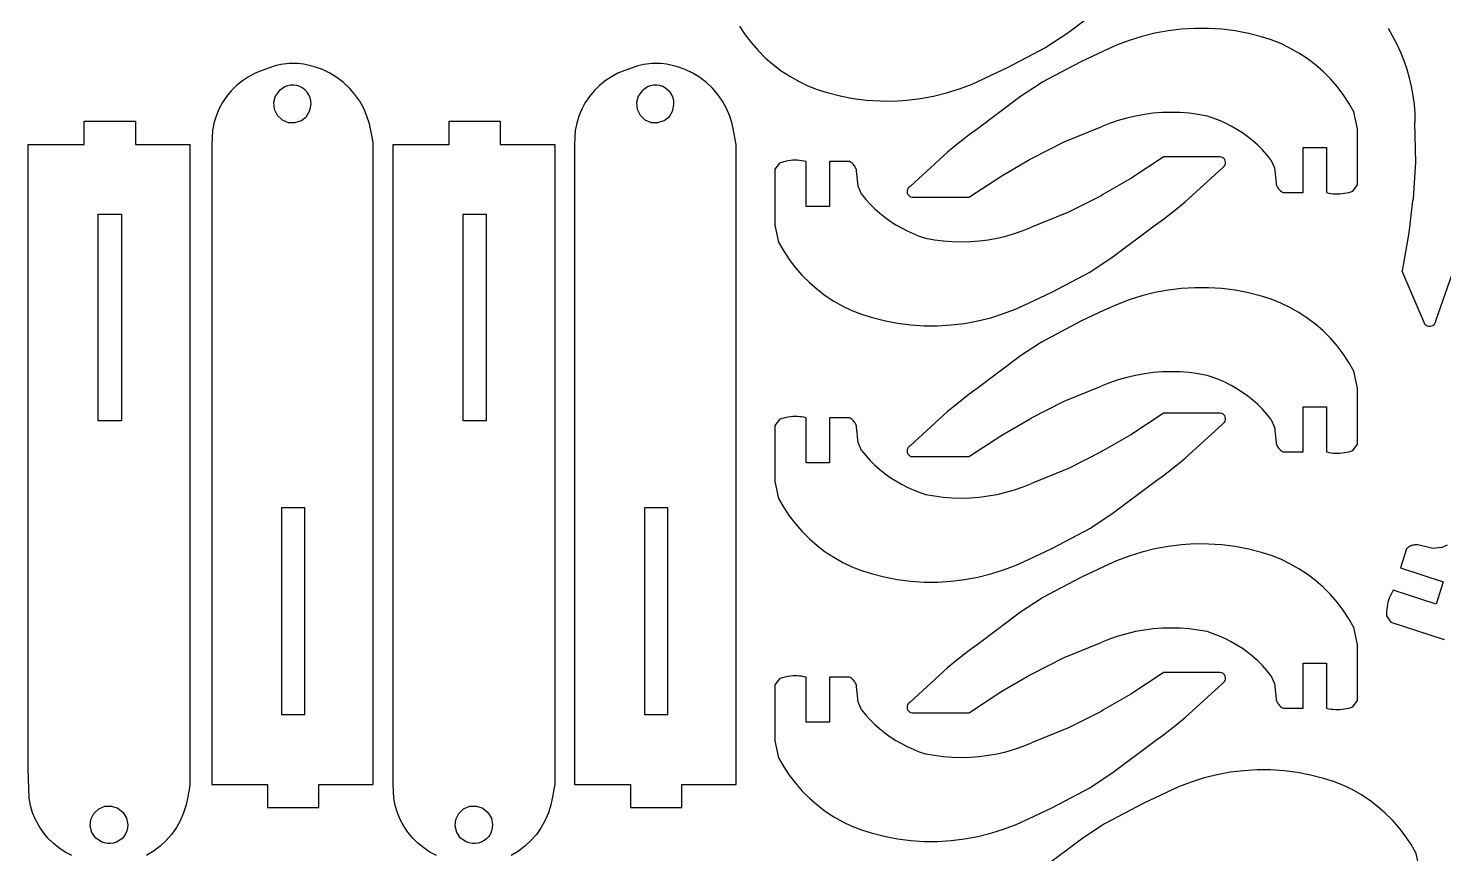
# Model space of a CAD drawing. Extents: x -3998 to 3998, y -3549 to 3549.
# Drawn here: x 972 to 1882, y 2499 to 3031 of the extents above; entities that cross this region are included whole.
import ezdxf

# ---------------------------------------------------------------- set-up
doc = ezdxf.new("R2010")
doc.units = 0
doc.header["$MEASUREMENT"] = 0
doc.layers.get('0').update_dxf_attribs({"linetype": 'CONTINUOUS'})

msp = doc.modelspace()

# ---------------------------------------------------------------- linework, layer by layer
for p, q in [((1640.62, 3027.81), (1668.62, 3048.81)), ((1429.34, 3031.97), (1432.96, 3026.48)), ((1432.96, 3026.48), (1436.94, 3021.25)), ((1627.82, 3019.41), (1640.62, 3027.81)), ((1688.23, 3025.44), (1679.97, 3022.84)), ((1696.63, 3027.54), (1688.23, 3025.44)), ((1705.15, 3029.11), (1696.63, 3027.54)), ((1713.75, 3030.15), (1705.15, 3029.11)), ((1722.4, 3030.66), (1713.75, 3030.15)), ((1731.07, 3030.63), (1722.4, 3030.66)), ((1739.71, 3030.07), (1731.07, 3030.63)), ((1748.3, 3028.98), (1739.71, 3030.07)), ((1756.81, 3027.36), (1748.3, 3028.98)), ((1765.21, 3025.21), (1756.81, 3027.36)), ((1771.47, 3023.21), (1765.21, 3025.21)), ((1846.69, 3030.71), (1849.63, 3025.71)), ((1849.63, 3025.71), (1852.31, 3020.57)), ((1436.94, 3021.25), (1441.26, 3016.31)), ((1441.26, 3016.31), (1445.91, 3011.67)), ((1601.82, 3005.41), (1626.72, 3018.61)), ((1626.72, 3018.61), (1627.82, 3019.41)), ((1664.01, 3016.11), (1649.01, 3009.11)), ((1671.88, 3019.72), (1664.01, 3016.11)), ((1679.97, 3022.84), (1671.88, 3019.72)), ((1777.58, 3020.8), (1771.47, 3023.21)), ((1783.51, 3017.97), (1777.58, 3020.8)), ((1789.23, 3014.74), (1783.51, 3017.97)), ((1852.31, 3020.57), (1854.73, 3015.3)), ((1854.73, 3015.3), (1856.88, 3009.91)), ((1128.61, 3005.93), (1122.02, 3003.57)), ((1130.39, 3006.48), (1128.61, 3005.93)), ((1132.2, 3006.94), (1130.39, 3006.48)), ((1134.02, 3007.33), (1132.2, 3006.94)), ((1135.86, 3007.64), (1134.02, 3007.33)), ((1137.71, 3007.87), (1135.86, 3007.64)), ((1139.57, 3008.02), (1137.71, 3007.87)), ((1141.44, 3008.09), (1139.57, 3008.02)), ((1143.3, 3008.08), (1141.44, 3008.09)), ((1145.17, 3007.99), (1143.3, 3008.08)), ((1147.02, 3007.82), (1145.17, 3007.99)), ((1148.87, 3007.56), (1147.02, 3007.82)), ((1150.71, 3007.23), (1148.87, 3007.56)), ((1155.88, 3005.96), (1150.71, 3007.23)), ((1160.9, 3004.15), (1155.88, 3005.96)), ((1362.11, 3005.93), (1355.52, 3003.57)), ((1363.89, 3006.48), (1362.11, 3005.93)), ((1365.7, 3006.94), (1363.89, 3006.48)), ((1367.52, 3007.33), (1365.7, 3006.94)), ((1369.36, 3007.64), (1367.52, 3007.33)), ((1371.21, 3007.87), (1369.36, 3007.64)), ((1373.07, 3008.02), (1371.21, 3007.87)), ((1374.94, 3008.09), (1373.07, 3008.02)), ((1376.8, 3008.08), (1374.94, 3008.09)), ((1378.67, 3007.99), (1376.8, 3008.08)), ((1380.52, 3007.82), (1378.67, 3007.99)), ((1382.37, 3007.56), (1380.52, 3007.82)), ((1384.21, 3007.23), (1382.37, 3007.56)), ((1389.38, 3005.96), (1384.21, 3007.23)), ((1394.4, 3004.15), (1389.38, 3005.96)), ((1445.91, 3011.67), (1450.87, 3007.35)), ((1450.87, 3007.35), (1456.11, 3003.38)), ((1649.01, 3009.11), (1624.11, 2995.91)), ((1794.72, 3011.14), (1789.23, 3014.74)), ((1799.96, 3007.17), (1794.72, 3011.14)), ((1804.92, 3002.86), (1799.96, 3007.17)), ((1856.88, 3009.91), (1858.75, 3004.42)), ((1109.35, 2996.89), (1105.64, 2993.87)), ((1113.35, 2999.53), (1109.35, 2996.89)), ((1117.58, 3001.77), (1113.35, 2999.53)), ((1122.02, 3003.57), (1117.58, 3001.77)), ((1165.7, 3001.85), (1160.9, 3004.15)), ((1170.24, 2999.06), (1165.7, 3001.85)), ((1174.48, 2995.82), (1170.24, 2999.06)), ((1342.85, 2996.89), (1339.14, 2993.87)), ((1346.85, 2999.53), (1342.85, 2996.89)), ((1351.08, 3001.77), (1346.85, 2999.53)), ((1355.52, 3003.57), (1351.08, 3001.77)), ((1399.2, 3001.85), (1394.4, 3004.15)), ((1403.74, 2999.06), (1399.2, 3001.85)), ((1407.98, 2995.82), (1403.74, 2999.06)), ((1456.11, 3003.38), (1461.6, 2999.78)), ((1461.6, 2999.78), (1467.32, 2996.55)), ((1578.95, 2994.8), (1586.82, 2998.41)), ((1586.82, 2998.41), (1601.82, 3005.41)), ((1809.57, 2998.21), (1804.92, 3002.86)), ((1813.89, 2993.27), (1809.57, 2998.21)), ((1858.75, 3004.42), (1860.34, 2998.84)), ((1860.34, 2998.84), (1861.65, 2993.19)), ((1102.24, 2990.49), (1099.19, 2986.8)), ((1105.64, 2993.87), (1102.24, 2990.49)), ((1133.05, 2990.51), (1130.57, 2987)), ((1136.61, 2992.93), (1133.05, 2990.51)), ((1138.49, 2993.64), (1136.61, 2992.93)), ((1140.48, 2994.02), (1138.49, 2993.64)), ((1142.49, 2994.06), (1140.48, 2994.02)), ((1144.48, 2993.76), (1142.49, 2994.06)), ((1146.4, 2993.13), (1144.48, 2993.76)), ((1148.18, 2992.18), (1146.4, 2993.13)), ((1149.77, 2990.95), (1148.18, 2992.18)), ((1151.13, 2989.46), (1149.77, 2990.95)), ((1152.23, 2987.76), (1151.13, 2989.46)), ((1153.02, 2985.91), (1152.23, 2987.76)), ((1178.35, 2992.16), (1174.48, 2995.82)), ((1181.84, 2988.13), (1178.35, 2992.16)), ((1184.89, 2983.75), (1181.84, 2988.13)), ((1335.74, 2990.49), (1332.69, 2986.8)), ((1339.14, 2993.87), (1335.74, 2990.49)), ((1366.55, 2990.51), (1364.07, 2987)), ((1370.11, 2992.93), (1366.55, 2990.51)), ((1371.99, 2993.64), (1370.11, 2992.93)), ((1373.98, 2994.02), (1371.99, 2993.64)), ((1375.99, 2994.06), (1373.98, 2994.02)), ((1377.98, 2993.76), (1375.99, 2994.06)), ((1379.9, 2993.13), (1377.98, 2993.76)), ((1381.68, 2992.18), (1379.9, 2993.13)), ((1383.27, 2990.95), (1381.68, 2992.18)), ((1384.63, 2989.46), (1383.27, 2990.95)), ((1385.73, 2987.76), (1384.63, 2989.46)), ((1386.52, 2985.91), (1385.73, 2987.76)), ((1411.85, 2992.16), (1407.98, 2995.82)), ((1415.34, 2988.13), (1411.85, 2992.16)), ((1418.39, 2983.75), (1415.34, 2988.13)), ((1467.32, 2996.55), (1473.26, 2993.73)), ((1473.26, 2993.73), (1479.36, 2991.31)), ((1479.36, 2991.31), (1485.62, 2989.31)), ((1485.62, 2989.31), (1494.02, 2987.16)), ((1554.2, 2986.98), (1562.6, 2989.08)), ((1562.6, 2989.08), (1570.86, 2991.69)), ((1570.86, 2991.69), (1578.95, 2994.8)), ((1623.01, 2995.11), (1610.21, 2986.71)), ((1624.11, 2995.91), (1623.01, 2995.11)), ((1817.87, 2988.04), (1813.89, 2993.27)), ((1821.49, 2982.55), (1817.87, 2988.04)), ((1861.65, 2993.19), (1862.67, 2987.48)), ((1094.25, 2978.61), (1092.41, 2974.19)), ((1096.52, 2982.83), (1094.25, 2978.61)), ((1099.19, 2986.8), (1096.52, 2982.83)), ((1130.57, 2987), (1129.48, 2982.83)), ((1129.48, 2982.83), (1129.92, 2978.55)), ((1129.92, 2978.55), (1131.82, 2974.7)), ((1152.85, 2977.7), (1153.61, 2981.93)), ((1153.48, 2983.95), (1153.02, 2985.91)), ((1153.61, 2981.93), (1153.48, 2983.95)), ((1187.47, 2979.09), (1184.89, 2983.75)), ((1189.56, 2974.19), (1187.47, 2979.09)), ((1327.75, 2978.61), (1325.91, 2974.19)), ((1330.02, 2982.83), (1327.75, 2978.61)), ((1332.69, 2986.8), (1330.02, 2982.83)), ((1364.07, 2987), (1362.98, 2982.83)), ((1362.98, 2982.83), (1363.42, 2978.55)), ((1363.42, 2978.55), (1365.32, 2974.7)), ((1386.35, 2977.7), (1387.11, 2981.93)), ((1386.98, 2983.95), (1386.52, 2985.91)), ((1387.11, 2981.93), (1386.98, 2983.95)), ((1420.97, 2979.09), (1418.39, 2983.75)), ((1423.06, 2974.19), (1420.97, 2979.09)), ((1494.02, 2987.16), (1502.53, 2985.54)), ((1502.53, 2985.54), (1511.12, 2984.45)), ((1511.12, 2984.45), (1519.76, 2983.89)), ((1519.76, 2983.89), (1528.43, 2983.86)), ((1528.43, 2983.86), (1537.08, 2984.37)), ((1537.08, 2984.37), (1545.68, 2985.41)), ((1545.68, 2985.41), (1554.2, 2986.98)), ((1610.21, 2986.71), (1582.21, 2965.71)), ((1824.72, 2976.84), (1821.49, 2982.55)), ((1862.67, 2987.48), (1863.4, 2981.73)), ((1863.4, 2981.73), (1863.83, 2975.94)), ((1007.61, 2970.93), (1040.61, 2970.93)), ((1007.61, 2955.93), (1007.61, 2970.93)), ((1040.61, 2970.93), (1040.61, 2955.93)), ((1091.02, 2969.61), (1090.08, 2964.91)), ((1092.41, 2974.19), (1091.02, 2969.61)), ((1131.82, 2974.7), (1134.96, 2971.75)), ((1134.96, 2971.75), (1138.93, 2970.1)), ((1138.93, 2970.1), (1143.23, 2969.94)), ((1143.23, 2969.94), (1147.32, 2971.29)), ((1147.32, 2971.29), (1150.66, 2973.99)), ((1150.66, 2973.99), (1152.85, 2977.7)), ((1191.14, 2969.1), (1189.56, 2974.19)), ((1242.36, 2955.93), (1242.36, 2970.93)), ((1242.36, 2970.93), (1275.36, 2970.93)), ((1275.36, 2970.93), (1275.36, 2955.93)), ((1324.52, 2969.61), (1323.58, 2964.91)), ((1325.91, 2974.19), (1324.52, 2969.61)), ((1365.32, 2974.7), (1368.46, 2971.75)), ((1368.46, 2971.75), (1372.43, 2970.1)), ((1372.43, 2970.1), (1376.73, 2969.94)), ((1376.73, 2969.94), (1380.82, 2971.29)), ((1380.82, 2971.29), (1384.16, 2973.99)), ((1384.16, 2973.99), (1386.35, 2977.7)), ((1424.64, 2969.1), (1423.06, 2974.19)), ((1672.89, 2971.3), (1667.4, 2969.42)), ((1678.47, 2972.9), (1672.89, 2971.3)), ((1684.12, 2974.21), (1678.47, 2972.9)), ((1689.83, 2975.23), (1684.12, 2974.21)), ((1695.58, 2975.97), (1689.83, 2975.23)), ((1701.36, 2976.41), (1695.58, 2975.97)), ((1707.16, 2976.56), (1701.36, 2976.41)), ((1712.96, 2976.41), (1707.16, 2976.56)), ((1718.74, 2975.97), (1712.96, 2976.41)), ((1724.5, 2975.24), (1718.74, 2975.97)), ((1730.21, 2974.21), (1724.5, 2975.24)), ((1734.21, 2972.89), (1730.21, 2974.21)), ((1738.14, 2971.36), (1734.21, 2972.89)), ((1741.99, 2969.63), (1738.14, 2971.36)), ((1745.75, 2967.7), (1741.99, 2969.63)), ((1827.11, 2965.91), (1824.72, 2976.84)), ((1863.83, 2975.94), (1863.97, 2970.14)), ((1864.48, 2944.45), (1863.97, 2970.14)), ((1090.08, 2964.91), (1089.61, 2955.93)), ((1192.19, 2963.87), (1191.14, 2969.1)), ((1193.53, 2957.24), (1192.19, 2963.87)), ((1323.58, 2964.91), (1323.11, 2955.93)), ((1425.69, 2963.87), (1424.64, 2969.1)), ((1427.03, 2956.99), (1425.69, 2963.87)), ((1577.01, 2962.11), (1568.11, 2954.91)), ((1582.21, 2965.71), (1577.01, 2962.11)), ((1638.21, 2957.61), (1662.02, 2967.27)), ((1667.4, 2969.42), (1662.02, 2967.27)), ((1749.4, 2965.59), (1745.75, 2967.7)), ((1752.94, 2963.29), (1749.4, 2965.59)), ((1756.36, 2960.82), (1752.94, 2963.29)), ((1759.64, 2958.17), (1756.36, 2960.82)), ((1827.11, 2929.91), (1827.11, 2965.91)), ((971.61, 2553.93), (971.61, 2955.93)), ((971.61, 2955.93), (1007.61, 2955.93)), ((1040.61, 2955.93), (1075.61, 2955.93)), ((1075.61, 2955.93), (1075.61, 2543.93)), ((1089.61, 2955.93), (1089.61, 2543.93)), ((1193.61, 2955.93), (1193.53, 2957.24)), ((1193.61, 2543.93), (1193.61, 2955.93)), ((1206.36, 2543.93), (1206.36, 2955.93)), ((1206.36, 2955.93), (1242.36, 2955.93)), ((1275.36, 2955.93), (1310.36, 2955.93)), ((1310.36, 2955.93), (1310.36, 2543.93)), ((1323.11, 2955.93), (1323.11, 2543.93)), ((1427.11, 2955.93), (1427.03, 2956.99)), ((1427.11, 2543.93), (1427.11, 2955.93)), ((1568.11, 2954.91), (1563.11, 2950.91)), ((1617.11, 2946.91), (1638.21, 2957.61)), ((1762.79, 2955.36), (1759.64, 2958.17)), ((1765.79, 2952.39), (1762.79, 2955.36)), ((1768.63, 2949.27), (1765.79, 2952.39)), ((1792.11, 2953.91), (1807.11, 2953.91)), ((1792.11, 2924.91), (1792.11, 2953.91)), ((1807.11, 2953.91), (1807.11, 2924.91)), ((1455.11, 2943.91), (1452.11, 2939.91)), ((1456.47, 2944.38), (1455.11, 2943.91)), ((1457.85, 2944.78), (1456.47, 2944.38)), ((1459.25, 2945.11), (1457.85, 2944.78)), ((1460.67, 2945.37), (1459.25, 2945.11)), ((1462.1, 2945.56), (1460.67, 2945.37)), ((1463.53, 2945.68), (1462.1, 2945.56)), ((1464.97, 2945.73), (1463.53, 2945.68)), ((1466.41, 2945.71), (1464.97, 2945.73)), ((1467.85, 2945.61), (1466.41, 2945.71)), ((1469.28, 2945.45), (1467.85, 2945.61)), ((1470.7, 2945.22), (1469.28, 2945.45)), ((1472.11, 2944.91), (1470.7, 2945.22)), ((1472.11, 2915.91), (1472.11, 2944.91)), ((1487.11, 2944.91), (1487.11, 2915.91)), ((1500.11, 2944.91), (1487.11, 2944.91)), ((1500.67, 2944.59), (1500.11, 2944.91)), ((1501.21, 2944.23), (1500.67, 2944.59)), ((1501.72, 2943.82), (1501.21, 2944.23)), ((1502.21, 2943.38), (1501.72, 2943.82)), ((1502.65, 2942.91), (1502.21, 2943.38)), ((1503.06, 2942.41), (1502.65, 2942.91)), ((1503.44, 2941.87), (1503.06, 2942.41)), ((1563.11, 2950.91), (1539.11, 2928.91)), ((1598.11, 2935.78), (1616.01, 2946.11)), ((1616.01, 2946.11), (1617.11, 2946.91)), ((1701.91, 2947.63), (1681.11, 2934.04)), ((1701.91, 2947.63), (1702.11, 2947.91)), ((1737.86, 2947.91), (1702.11, 2947.91)), ((1738.73, 2947.93), (1737.86, 2947.91)), ((1739.58, 2947.75), (1738.73, 2947.93)), ((1740.36, 2947.38), (1739.58, 2947.75)), ((1741.04, 2946.84), (1740.36, 2947.38)), ((1741.57, 2946.15), (1741.04, 2946.84)), ((1741.41, 2942.04), (1741.83, 2942.8)), ((1741.93, 2945.36), (1741.57, 2946.15)), ((1741.83, 2942.8), (1742.07, 2943.64)), ((1742.1, 2944.51), (1741.93, 2945.36)), ((1742.07, 2943.64), (1742.1, 2944.51)), ((1771.31, 2946.01), (1768.63, 2949.27)), ((1771.31, 2946.01), (1773.66, 2940.87)), ((1862.96, 2920.85), (1864.48, 2944.45)), ((1452.11, 2939.91), (1452.11, 2903.91)), ((1503.77, 2941.31), (1503.44, 2941.87)), ((1504.06, 2940.73), (1503.77, 2941.31)), ((1504.3, 2940.12), (1504.06, 2940.73)), ((1504.5, 2939.5), (1504.3, 2940.12)), ((1504.66, 2938.87), (1504.5, 2939.5)), ((1505.56, 2928.95), (1504.66, 2938.87)), ((1577.3, 2922.19), (1598.11, 2935.78)), ((1681.11, 2934.04), (1663.21, 2923.71)), ((1716.11, 2918.91), (1740.11, 2940.91)), ((1740.11, 2940.91), (1740.83, 2941.4)), ((1740.83, 2941.4), (1741.41, 2942.04)), ((1773.66, 2940.87), (1774.56, 2930.95)), ((1507.91, 2923.81), (1505.56, 2928.95)), ((1537.15, 2926.19), (1537.12, 2925.32)), ((1537.12, 2925.32), (1537.28, 2924.47)), ((1537.38, 2927.02), (1537.15, 2926.19)), ((1537.28, 2924.47), (1537.64, 2923.67)), ((1537.8, 2927.78), (1537.38, 2927.02)), ((1538.39, 2928.42), (1537.8, 2927.78)), ((1539.11, 2928.91), (1538.39, 2928.42)), ((1774.56, 2930.95), (1774.71, 2930.32)), ((1774.71, 2930.32), (1774.91, 2929.7)), ((1774.91, 2929.7), (1775.16, 2929.1)), ((1775.16, 2929.1), (1775.45, 2928.52)), ((1775.45, 2928.52), (1775.78, 2927.96)), ((1775.78, 2927.96), (1776.15, 2927.42)), ((1776.15, 2927.42), (1776.56, 2926.92)), ((1776.56, 2926.92), (1777.01, 2926.44)), ((1777.01, 2926.44), (1777.49, 2926)), ((1777.49, 2926), (1778, 2925.6)), ((1778, 2925.6), (1778.54, 2925.24)), ((1778.54, 2925.24), (1779.11, 2924.91)), ((1779.11, 2924.91), (1792.11, 2924.91)), ((1807.11, 2924.91), (1808.52, 2924.61)), ((1808.52, 2924.61), (1809.94, 2924.38)), ((1809.94, 2924.38), (1811.37, 2924.21)), ((1811.37, 2924.21), (1812.8, 2924.12)), ((1812.8, 2924.12), (1814.24, 2924.1)), ((1814.24, 2924.1), (1815.68, 2924.15)), ((1815.68, 2924.15), (1817.12, 2924.27)), ((1817.12, 2924.27), (1818.54, 2924.46)), ((1818.54, 2924.46), (1819.96, 2924.72)), ((1819.96, 2924.72), (1821.36, 2925.05)), ((1821.36, 2925.05), (1822.75, 2925.45)), ((1822.75, 2925.45), (1824.11, 2925.91)), ((1824.11, 2925.91), (1827.11, 2929.91)), ((1487.11, 2915.91), (1472.11, 2915.91)), ((1507.91, 2923.81), (1510.59, 2920.55)), ((1510.59, 2920.55), (1513.43, 2917.44)), ((1513.43, 2917.44), (1516.43, 2914.47)), ((1537.64, 2923.67), (1538.18, 2922.99)), ((1538.18, 2922.99), (1538.85, 2922.45)), ((1538.85, 2922.45), (1539.64, 2922.07)), ((1539.64, 2922.07), (1540.49, 2921.89)), ((1540.49, 2921.89), (1541.36, 2921.91)), ((1541.36, 2921.91), (1577.11, 2921.91)), ((1577.3, 2922.19), (1577.11, 2921.91)), ((1662.11, 2922.91), (1641.01, 2912.21)), ((1663.21, 2923.71), (1662.11, 2922.91)), ((1702.21, 2907.71), (1711.11, 2914.91)), ((1711.11, 2914.91), (1716.11, 2918.91)), ((1860.22, 2899), (1862.66, 2919.52)), ((1862.66, 2919.52), (1862.96, 2920.85)), ((1016.61, 2910.93), (1031.61, 2910.93)), ((1016.61, 2777.93), (1016.61, 2910.93)), ((1031.61, 2910.93), (1031.61, 2777.93)), ((1251.36, 2777.93), (1251.36, 2910.93)), ((1251.36, 2910.93), (1266.36, 2910.93)), ((1266.36, 2910.93), (1266.36, 2777.93)), ((1516.43, 2914.47), (1519.57, 2911.66)), ((1519.57, 2911.66), (1522.86, 2909.01)), ((1522.86, 2909.01), (1526.28, 2906.53)), ((1526.28, 2906.53), (1529.81, 2904.24)), ((1641.01, 2912.21), (1617.2, 2902.56)), ((1697.01, 2904.11), (1702.21, 2907.71)), ((1452.11, 2903.91), (1454.49, 2892.99)), ((1529.81, 2904.24), (1533.47, 2902.12)), ((1533.47, 2902.12), (1537.22, 2900.2)), ((1537.22, 2900.2), (1541.07, 2898.47)), ((1541.07, 2898.47), (1545, 2896.94)), ((1545, 2896.94), (1549.01, 2895.61)), ((1595.1, 2895.62), (1600.75, 2896.93)), ((1600.75, 2896.93), (1606.32, 2898.53)), ((1606.32, 2898.53), (1611.81, 2900.41)), ((1611.81, 2900.41), (1617.2, 2902.56)), ((1669.01, 2883.11), (1697.01, 2904.11)), ((1855.92, 2874.52), (1860.22, 2899)), ((1454.49, 2892.99), (1457.73, 2887.27)), ((1549.01, 2895.61), (1554.72, 2894.59)), ((1554.72, 2894.59), (1560.47, 2893.86)), ((1560.47, 2893.86), (1566.25, 2893.42)), ((1566.25, 2893.42), (1572.05, 2893.27)), ((1572.05, 2893.27), (1577.85, 2893.42)), ((1577.85, 2893.42), (1583.63, 2893.86)), ((1583.63, 2893.86), (1589.39, 2894.59)), ((1589.39, 2894.59), (1595.1, 2895.62)), ((1457.73, 2887.27), (1461.34, 2881.79)), ((1461.34, 2881.79), (1465.32, 2876.56)), ((1656.21, 2874.71), (1669.01, 2883.11)), ((1465.32, 2876.56), (1469.65, 2871.61)), ((1469.65, 2871.61), (1474.3, 2866.97)), ((1630.21, 2860.71), (1655.11, 2873.91)), ((1655.11, 2873.91), (1656.21, 2874.71)), ((1855.92, 2874.52), (1855.74, 2874.23)), ((1869.82, 2841.37), (1855.74, 2874.23)), ((1887.91, 2872.79), (1877.14, 2842.06)), ((1474.3, 2866.97), (1479.25, 2862.66)), ((1479.25, 2862.66), (1484.49, 2858.69)), ((1615.21, 2853.71), (1630.21, 2860.71)), ((1696.63, 2860.56), (1688.23, 2858.46)), ((1705.15, 2862.13), (1696.63, 2860.56)), ((1713.75, 2863.17), (1705.15, 2862.13)), ((1722.4, 2863.68), (1713.75, 2863.17)), ((1731.07, 2863.66), (1722.4, 2863.68)), ((1739.71, 2863.09), (1731.07, 2863.66)), ((1748.3, 2862), (1739.71, 2863.09)), ((1756.81, 2860.38), (1748.3, 2862)), ((1765.21, 2858.23), (1756.81, 2860.38)), ((1484.49, 2858.69), (1489.98, 2855.08)), ((1489.98, 2855.08), (1495.71, 2851.86)), ((1495.71, 2851.86), (1501.64, 2849.03)), ((1607.33, 2850.11), (1615.21, 2853.71)), ((1671.88, 2852.74), (1664.01, 2849.13)), ((1679.97, 2855.86), (1671.88, 2852.74)), ((1688.23, 2858.46), (1679.97, 2855.86)), ((1771.47, 2856.23), (1765.21, 2858.23)), ((1777.58, 2853.82), (1771.47, 2856.23)), ((1783.51, 2850.99), (1777.58, 2853.82)), ((1501.64, 2849.03), (1507.75, 2846.61)), ((1507.75, 2846.61), (1514.01, 2844.61)), ((1514.01, 2844.61), (1522.4, 2842.47)), ((1522.4, 2842.47), (1530.91, 2840.85)), ((1574.06, 2840.72), (1582.58, 2842.29)), ((1582.58, 2842.29), (1590.99, 2844.38)), ((1590.99, 2844.38), (1599.25, 2846.99)), ((1599.25, 2846.99), (1607.33, 2850.11)), ((1649.01, 2842.13), (1624.11, 2828.93)), ((1664.01, 2849.13), (1649.01, 2842.13)), ((1789.23, 2847.76), (1783.51, 2850.99)), ((1794.72, 2844.16), (1789.23, 2847.76)), ((1799.96, 2840.19), (1794.72, 2844.16)), ((1877.14, 2842.06), (1876.98, 2841.21)), ((1530.91, 2840.85), (1539.5, 2839.75)), ((1539.5, 2839.75), (1548.15, 2839.19)), ((1548.15, 2839.19), (1556.81, 2839.17)), ((1556.81, 2839.17), (1565.46, 2839.68)), ((1565.46, 2839.68), (1574.06, 2840.72)), ((1804.92, 2835.88), (1799.96, 2840.19)), ((1809.57, 2831.23), (1804.92, 2835.88)), ((1870.15, 2840.57), (1869.82, 2841.37)), ((1870.65, 2839.86), (1870.15, 2840.57)), ((1871.3, 2839.28), (1870.65, 2839.86)), ((1872.06, 2838.87), (1871.3, 2839.28)), ((1872.91, 2838.65), (1872.06, 2838.87)), ((1873.77, 2838.63), (1872.91, 2838.65)), ((1874.62, 2838.81), (1873.77, 2838.63)), ((1875.41, 2839.19), (1874.62, 2838.81)), ((1876.08, 2839.73), (1875.41, 2839.19)), ((1876.62, 2840.42), (1876.08, 2839.73)), ((1876.98, 2841.21), (1876.62, 2840.42)), ((1623.01, 2828.13), (1610.21, 2819.73)), ((1624.11, 2828.93), (1623.01, 2828.13)), ((1813.89, 2826.29), (1809.57, 2831.23)), ((1817.87, 2821.06), (1813.89, 2826.29)), ((1610.21, 2819.73), (1582.21, 2798.73)), ((1821.49, 2815.58), (1817.87, 2821.06)), ((1824.72, 2809.86), (1821.49, 2815.58)), ((1678.47, 2805.92), (1672.89, 2804.32)), ((1684.12, 2807.23), (1678.47, 2805.92)), ((1689.83, 2808.25), (1684.12, 2807.23)), ((1695.58, 2808.99), (1689.83, 2808.25)), ((1701.36, 2809.43), (1695.58, 2808.99)), ((1707.16, 2809.58), (1701.36, 2809.43)), ((1712.96, 2809.43), (1707.16, 2809.58)), ((1718.74, 2808.99), (1712.96, 2809.43)), ((1724.5, 2808.26), (1718.74, 2808.99)), ((1730.21, 2807.23), (1724.5, 2808.26)), ((1734.21, 2805.91), (1730.21, 2807.23)), ((1738.14, 2804.38), (1734.21, 2805.91)), ((1827.11, 2798.93), (1824.72, 2809.86)), ((1582.21, 2798.73), (1577.01, 2795.13)), ((1638.21, 2790.63), (1662.02, 2800.29)), ((1667.4, 2802.44), (1662.02, 2800.29)), ((1672.89, 2804.32), (1667.4, 2802.44)), ((1741.99, 2802.65), (1738.14, 2804.38)), ((1745.75, 2800.72), (1741.99, 2802.65)), ((1749.4, 2798.61), (1745.75, 2800.72)), ((1752.94, 2796.31), (1749.4, 2798.61)), ((1827.11, 2762.93), (1827.11, 2798.93)), ((1568.11, 2787.93), (1563.11, 2783.93)), ((1577.01, 2795.13), (1568.11, 2787.93)), ((1617.11, 2779.93), (1638.21, 2790.63)), ((1756.36, 2793.84), (1752.94, 2796.31)), ((1759.64, 2791.19), (1756.36, 2793.84)), ((1762.79, 2788.38), (1759.64, 2791.19)), ((1765.79, 2785.41), (1762.79, 2788.38)), ((1455.11, 2778.91), (1452.11, 2774.91)), ((1456.47, 2779.38), (1455.11, 2778.91)), ((1457.85, 2779.78), (1456.47, 2779.38)), ((1459.25, 2780.11), (1457.85, 2779.78)), ((1460.67, 2780.37), (1459.25, 2780.11)), ((1462.1, 2780.56), (1460.67, 2780.37)), ((1463.53, 2780.68), (1462.1, 2780.56)), ((1464.97, 2780.73), (1463.53, 2780.68)), ((1466.41, 2780.71), (1464.97, 2780.73)), ((1467.85, 2780.61), (1466.41, 2780.71)), ((1469.28, 2780.45), (1467.85, 2780.61)), ((1470.7, 2780.22), (1469.28, 2780.45)), ((1472.11, 2779.91), (1470.7, 2780.22)), ((1472.11, 2750.91), (1472.11, 2779.91)), ((1487.11, 2779.91), (1487.11, 2750.91)), ((1500.11, 2779.91), (1487.11, 2779.91)), ((1500.67, 2779.59), (1500.11, 2779.91)), ((1501.21, 2779.23), (1500.67, 2779.59)), ((1501.72, 2778.82), (1501.21, 2779.23)), ((1502.21, 2778.38), (1501.72, 2778.82)), ((1502.65, 2777.91), (1502.21, 2778.38)), ((1563.11, 2783.93), (1539.11, 2761.93)), ((1598.11, 2768.81), (1616.01, 2779.13)), ((1616.01, 2779.13), (1617.11, 2779.93)), ((1701.91, 2782.63), (1681.11, 2769.04)), ((1701.91, 2782.63), (1702.11, 2782.91)), ((1737.86, 2782.91), (1702.11, 2782.91)), ((1738.73, 2782.93), (1737.86, 2782.91)), ((1739.58, 2782.75), (1738.73, 2782.93)), ((1740.36, 2782.38), (1739.58, 2782.75)), ((1741.04, 2781.84), (1740.36, 2782.38)), ((1741.57, 2781.15), (1741.04, 2781.84)), ((1741.93, 2780.36), (1741.57, 2781.15)), ((1741.83, 2777.8), (1742.07, 2778.64)), ((1742.1, 2779.51), (1741.93, 2780.36)), ((1742.07, 2778.64), (1742.1, 2779.51)), ((1768.63, 2782.29), (1765.79, 2785.41)), ((1771.31, 2779.03), (1768.63, 2782.29)), ((1771.31, 2779.03), (1773.66, 2773.89)), ((1792.11, 2786.93), (1807.11, 2786.93)), ((1792.11, 2757.93), (1792.11, 2786.93)), ((1807.11, 2786.93), (1807.11, 2757.93)), ((1031.61, 2777.93), (1016.61, 2777.93)), ((1266.36, 2777.93), (1251.36, 2777.93)), ((1452.11, 2774.91), (1452.11, 2738.91)), ((1503.06, 2777.41), (1502.65, 2777.91)), ((1503.44, 2776.87), (1503.06, 2777.41)), ((1503.77, 2776.31), (1503.44, 2776.87)), ((1504.06, 2775.73), (1503.77, 2776.31)), ((1504.3, 2775.12), (1504.06, 2775.73)), ((1504.5, 2774.5), (1504.3, 2775.12)), ((1504.66, 2773.87), (1504.5, 2774.5)), ((1505.56, 2763.95), (1504.66, 2773.87)), ((1716.11, 2753.91), (1740.11, 2775.91)), ((1740.11, 2775.91), (1740.83, 2776.4)), ((1740.83, 2776.4), (1741.41, 2777.04)), ((1741.41, 2777.04), (1741.83, 2777.8)), ((1773.66, 2773.89), (1774.56, 2763.97)), ((1507.91, 2758.81), (1505.56, 2763.95)), ((1537.38, 2760.04), (1537.15, 2759.21)), ((1537.8, 2760.8), (1537.38, 2760.04)), ((1538.39, 2761.44), (1537.8, 2760.8)), ((1539.11, 2761.93), (1538.39, 2761.44)), ((1577.3, 2755.22), (1598.11, 2768.81)), ((1681.11, 2769.04), (1663.21, 2758.71)), ((1774.56, 2763.97), (1774.71, 2763.34)), ((1774.71, 2763.34), (1774.91, 2762.72)), ((1774.91, 2762.72), (1775.16, 2762.12)), ((1775.16, 2762.12), (1775.45, 2761.54)), ((1775.45, 2761.54), (1775.78, 2760.98)), ((1775.78, 2760.98), (1776.15, 2760.44)), ((1776.15, 2760.44), (1776.56, 2759.94)), ((1824.11, 2758.93), (1827.11, 2762.93)), ((1487.11, 2750.91), (1472.11, 2750.91)), ((1507.91, 2758.81), (1510.59, 2755.55)), ((1510.59, 2755.55), (1513.43, 2752.44)), ((1513.43, 2752.44), (1516.43, 2749.47)), ((1537.15, 2759.21), (1537.12, 2758.34)), ((1537.12, 2758.34), (1537.28, 2757.49)), ((1537.28, 2757.49), (1537.64, 2756.7)), ((1537.64, 2756.7), (1538.18, 2756.01)), ((1538.18, 2756.01), (1538.85, 2755.47)), ((1538.85, 2755.47), (1539.64, 2755.09)), ((1539.64, 2755.09), (1540.49, 2754.91)), ((1540.49, 2754.91), (1541.36, 2754.93)), ((1541.36, 2754.93), (1577.11, 2754.93)), ((1577.3, 2755.22), (1577.11, 2754.93)), ((1662.11, 2757.91), (1641.01, 2747.21)), ((1663.21, 2758.71), (1662.11, 2757.91)), ((1711.11, 2749.91), (1716.11, 2753.91)), ((1776.56, 2759.94), (1777.01, 2759.46)), ((1777.01, 2759.46), (1777.49, 2759.02)), ((1777.49, 2759.02), (1778, 2758.62)), ((1778, 2758.62), (1778.54, 2758.26)), ((1778.54, 2758.26), (1779.11, 2757.93)), ((1779.11, 2757.93), (1792.11, 2757.93)), ((1807.11, 2757.93), (1808.52, 2757.63)), ((1808.52, 2757.63), (1809.94, 2757.4)), ((1809.94, 2757.4), (1811.37, 2757.23)), ((1811.37, 2757.23), (1812.8, 2757.14)), ((1812.8, 2757.14), (1814.24, 2757.12)), ((1814.24, 2757.12), (1815.68, 2757.17)), ((1815.68, 2757.17), (1817.12, 2757.29)), ((1817.12, 2757.29), (1818.54, 2757.48)), ((1818.54, 2757.48), (1819.96, 2757.74)), ((1819.96, 2757.74), (1821.36, 2758.07)), ((1821.36, 2758.07), (1822.75, 2758.47)), ((1822.75, 2758.47), (1824.11, 2758.93)), ((1516.43, 2749.47), (1519.57, 2746.66)), ((1519.57, 2746.66), (1522.86, 2744.01)), ((1522.86, 2744.01), (1526.28, 2741.53)), ((1641.01, 2747.21), (1617.2, 2737.56)), ((1697.01, 2739.11), (1702.21, 2742.71)), ((1702.21, 2742.71), (1711.11, 2749.91)), ((1452.11, 2738.91), (1454.49, 2727.99)), ((1526.28, 2741.53), (1529.81, 2739.24)), ((1529.81, 2739.24), (1533.47, 2737.12)), ((1533.47, 2737.12), (1537.22, 2735.2)), ((1537.22, 2735.2), (1541.07, 2733.47)), ((1541.07, 2733.47), (1545, 2731.94)), ((1600.75, 2731.93), (1606.32, 2733.53)), ((1606.32, 2733.53), (1611.81, 2735.41)), ((1611.81, 2735.41), (1617.2, 2737.56)), ((1669.01, 2718.11), (1697.01, 2739.11)), ((1454.49, 2727.99), (1457.73, 2722.27)), ((1545, 2731.94), (1549.01, 2730.61)), ((1549.01, 2730.61), (1554.72, 2729.59)), ((1554.72, 2729.59), (1560.47, 2728.86)), ((1560.47, 2728.86), (1566.25, 2728.42)), ((1566.25, 2728.42), (1572.05, 2728.27)), ((1572.05, 2728.27), (1577.85, 2728.42)), ((1577.85, 2728.42), (1583.63, 2728.86)), ((1583.63, 2728.86), (1589.39, 2729.59)), ((1589.39, 2729.59), (1595.1, 2730.62)), ((1595.1, 2730.62), (1600.75, 2731.93)), ((1134.61, 2721.93), (1134.61, 2588.93)), ((1149.61, 2721.93), (1134.61, 2721.93)), ((1149.61, 2588.93), (1149.61, 2721.93)), ((1368.11, 2721.93), (1368.11, 2588.93)), ((1383.11, 2721.93), (1368.11, 2721.93)), ((1383.11, 2588.93), (1383.11, 2721.93)), ((1457.73, 2722.27), (1461.34, 2716.79)), ((1461.34, 2716.79), (1465.32, 2711.56)), ((1656.21, 2709.71), (1669.01, 2718.11)), ((1465.32, 2711.56), (1469.65, 2706.61)), ((1469.65, 2706.61), (1474.3, 2701.97)), ((1630.21, 2695.71), (1655.11, 2708.91)), ((1655.11, 2708.91), (1656.21, 2709.71)), ((1474.3, 2701.97), (1479.25, 2697.66)), ((1479.25, 2697.66), (1484.49, 2693.69)), ((1705.15, 2697.13), (1696.63, 2695.56)), ((1713.75, 2698.17), (1705.15, 2697.13)), ((1722.4, 2698.68), (1713.75, 2698.17)), ((1731.07, 2698.66), (1722.4, 2698.68)), ((1739.71, 2698.09), (1731.07, 2698.66)), ((1748.3, 2697), (1739.71, 2698.09)), ((1756.81, 2695.38), (1748.3, 2697)), ((1859.61, 2696.43), (1859.1, 2696.02)), ((1860.15, 2696.79), (1859.61, 2696.43)), ((1860.72, 2697.11), (1860.15, 2696.79)), ((1861.31, 2697.39), (1860.72, 2697.11)), ((1861.91, 2697.62), (1861.31, 2697.39)), ((1862.54, 2697.81), (1861.91, 2697.62)), ((1863.17, 2697.95), (1862.54, 2697.81)), ((1863.82, 2698.05), (1863.17, 2697.95)), ((1864.47, 2698.1), (1863.82, 2698.05)), ((1865.12, 2698.09), (1864.47, 2698.1)), ((1865.77, 2698.05), (1865.12, 2698.09)), ((1875.48, 2695.84), (1865.77, 2698.05)), ((1881.09, 2696.48), (1875.48, 2695.84)), ((1881.09, 2696.48), (1885.02, 2698.03)), ((1484.49, 2693.69), (1489.98, 2690.08)), ((1489.98, 2690.08), (1495.71, 2686.86)), ((1607.33, 2685.11), (1615.21, 2688.71)), ((1615.21, 2688.71), (1630.21, 2695.71)), ((1671.88, 2687.74), (1664.01, 2684.13)), ((1679.97, 2690.86), (1671.88, 2687.74)), ((1688.23, 2693.46), (1679.97, 2690.86)), ((1696.63, 2695.56), (1688.23, 2693.46)), ((1765.21, 2693.23), (1756.81, 2695.38)), ((1771.47, 2691.23), (1765.21, 2693.23)), ((1777.58, 2688.82), (1771.47, 2691.23)), ((1783.51, 2685.99), (1777.58, 2688.82)), ((1858.62, 2695.59), (1854.6, 2683.22)), ((1859.1, 2696.02), (1858.62, 2695.59)), ((1495.71, 2686.86), (1501.64, 2684.03)), ((1501.64, 2684.03), (1507.75, 2681.61)), ((1507.75, 2681.61), (1514.01, 2679.61)), ((1514.01, 2679.61), (1522.4, 2677.47)), ((1582.58, 2677.29), (1590.99, 2679.38)), ((1590.99, 2679.38), (1599.25, 2681.99)), ((1599.25, 2681.99), (1607.33, 2685.11)), ((1664.01, 2684.13), (1649.01, 2677.13)), ((1789.23, 2682.76), (1783.51, 2685.99)), ((1794.72, 2679.16), (1789.23, 2682.76)), ((1799.96, 2675.19), (1794.72, 2679.16)), ((1854.6, 2683.22), (1882.18, 2674.26)), ((1522.4, 2677.47), (1530.91, 2675.85)), ((1530.91, 2675.85), (1539.5, 2674.75)), ((1539.5, 2674.75), (1548.15, 2674.19)), ((1548.15, 2674.19), (1556.81, 2674.17)), ((1556.81, 2674.17), (1565.46, 2674.68)), ((1565.46, 2674.68), (1574.06, 2675.72)), ((1574.06, 2675.72), (1582.58, 2677.29)), ((1649.01, 2677.13), (1624.11, 2663.93)), ((1804.92, 2670.88), (1799.96, 2675.19)), ((1809.57, 2666.23), (1804.92, 2670.88)), ((1849.96, 2668.96), (1849.24, 2667.71)), ((1877.54, 2660), (1849.96, 2668.96)), ((1882.18, 2674.26), (1877.54, 2660)), ((1623.01, 2663.13), (1610.21, 2654.73)), ((1624.11, 2663.93), (1623.01, 2663.13)), ((1813.89, 2661.29), (1809.57, 2666.23)), ((1817.87, 2656.06), (1813.89, 2661.29)), ((1846.59, 2661.04), (1846.26, 2659.64)), ((1846.98, 2662.42), (1846.59, 2661.04)), ((1847.45, 2663.78), (1846.98, 2662.42)), ((1847.98, 2665.12), (1847.45, 2663.78)), ((1848.58, 2666.43), (1847.98, 2665.12)), ((1849.24, 2667.71), (1848.58, 2666.43)), ((1610.21, 2654.73), (1582.21, 2633.73)), ((1821.49, 2650.58), (1817.87, 2656.06)), ((1845.69, 2655.36), (1845.64, 2653.92)), ((1845.64, 2653.92), (1845.66, 2652.48)), ((1845.66, 2652.48), (1848.54, 2648.39)), ((1845.81, 2656.79), (1845.69, 2655.36)), ((1846, 2658.22), (1845.81, 2656.79)), ((1846.26, 2659.64), (1846, 2658.22)), ((1684.12, 2642.23), (1678.47, 2640.92)), ((1689.83, 2643.25), (1684.12, 2642.23)), ((1695.58, 2643.99), (1689.83, 2643.25)), ((1701.36, 2644.43), (1695.58, 2643.99)), ((1707.16, 2644.58), (1701.36, 2644.43)), ((1712.96, 2644.43), (1707.16, 2644.58)), ((1718.74, 2643.99), (1712.96, 2644.43)), ((1724.5, 2643.26), (1718.74, 2643.99)), ((1730.21, 2642.23), (1724.5, 2643.26)), ((1734.21, 2640.91), (1730.21, 2642.23)), ((1824.72, 2644.86), (1821.49, 2650.58)), ((1827.11, 2633.93), (1824.72, 2644.86)), ((1848.54, 2648.39), (1882.78, 2637.27)), ((1582.21, 2633.73), (1577.01, 2630.13)), ((1638.21, 2625.63), (1662.02, 2635.29)), ((1667.4, 2637.44), (1662.02, 2635.29)), ((1672.89, 2639.32), (1667.4, 2637.44)), ((1678.47, 2640.92), (1672.89, 2639.32)), ((1738.14, 2639.38), (1734.21, 2640.91)), ((1741.99, 2637.65), (1738.14, 2639.38)), ((1745.75, 2635.72), (1741.99, 2637.65)), ((1749.4, 2633.61), (1745.75, 2635.72)), ((1752.94, 2631.31), (1749.4, 2633.61)), ((1827.11, 2597.93), (1827.11, 2633.93)), ((1577.01, 2630.13), (1568.11, 2622.93)), ((1617.11, 2614.93), (1638.21, 2625.63)), ((1756.36, 2628.84), (1752.94, 2631.31)), ((1759.64, 2626.19), (1756.36, 2628.84)), ((1762.79, 2623.38), (1759.64, 2626.19)), ((1765.79, 2620.41), (1762.79, 2623.38)), ((1563.11, 2618.93), (1539.11, 2596.93)), ((1568.11, 2622.93), (1563.11, 2618.93)), ((1616.01, 2614.13), (1617.11, 2614.93)), ((1701.91, 2615.65), (1681.11, 2602.06)), ((1701.91, 2615.65), (1702.11, 2615.93)), ((1737.86, 2615.93), (1702.11, 2615.93)), ((1738.73, 2615.95), (1737.86, 2615.93)), ((1739.58, 2615.77), (1738.73, 2615.95)), ((1740.36, 2615.4), (1739.58, 2615.77)), ((1741.04, 2614.86), (1740.36, 2615.4)), ((1741.57, 2614.17), (1741.04, 2614.86)), ((1768.63, 2617.29), (1765.79, 2620.41)), ((1771.31, 2614.03), (1768.63, 2617.29)), ((1792.11, 2621.93), (1807.11, 2621.93)), ((1792.11, 2592.93), (1792.11, 2621.93)), ((1807.11, 2621.93), (1807.11, 2592.93)), ((1455.11, 2611.93), (1452.11, 2607.93)), ((1452.11, 2607.93), (1452.11, 2571.93)), ((1456.47, 2612.4), (1455.11, 2611.93)), ((1457.85, 2612.8), (1456.47, 2612.4)), ((1459.25, 2613.13), (1457.85, 2612.8)), ((1460.67, 2613.39), (1459.25, 2613.13)), ((1462.1, 2613.58), (1460.67, 2613.39)), ((1463.53, 2613.7), (1462.1, 2613.58)), ((1464.97, 2613.75), (1463.53, 2613.7)), ((1466.41, 2613.73), (1464.97, 2613.75)), ((1467.85, 2613.63), (1466.41, 2613.73)), ((1469.28, 2613.47), (1467.85, 2613.63)), ((1470.7, 2613.24), (1469.28, 2613.47)), ((1472.11, 2612.93), (1470.7, 2613.24)), ((1472.11, 2583.93), (1472.11, 2612.93)), ((1487.11, 2612.93), (1487.11, 2583.93)), ((1500.11, 2612.93), (1487.11, 2612.93)), ((1500.67, 2612.61), (1500.11, 2612.93)), ((1501.21, 2612.25), (1500.67, 2612.61)), ((1501.72, 2611.84), (1501.21, 2612.25)), ((1502.21, 2611.41), (1501.72, 2611.84)), ((1502.65, 2610.93), (1502.21, 2611.41)), ((1503.06, 2610.43), (1502.65, 2610.93)), ((1503.44, 2609.89), (1503.06, 2610.43)), ((1503.77, 2609.33), (1503.44, 2609.89)), ((1504.06, 2608.75), (1503.77, 2609.33)), ((1504.3, 2608.15), (1504.06, 2608.75)), ((1504.5, 2607.53), (1504.3, 2608.15)), ((1504.66, 2606.89), (1504.5, 2607.53)), ((1505.56, 2596.97), (1504.66, 2606.89)), ((1598.11, 2603.81), (1616.01, 2614.13)), ((1716.11, 2586.93), (1740.11, 2608.93)), ((1740.11, 2608.93), (1740.83, 2609.42)), ((1740.83, 2609.42), (1741.41, 2610.07)), ((1741.41, 2610.07), (1741.83, 2610.82)), ((1741.93, 2613.38), (1741.57, 2614.17)), ((1741.83, 2610.82), (1742.07, 2611.66)), ((1742.1, 2612.53), (1741.93, 2613.38)), ((1742.07, 2611.66), (1742.1, 2612.53)), ((1771.31, 2614.03), (1773.66, 2608.89)), ((1773.66, 2608.89), (1774.56, 2598.97)), ((1507.91, 2591.83), (1505.56, 2596.97)), ((1538.39, 2596.44), (1537.8, 2595.8)), ((1539.11, 2596.93), (1538.39, 2596.44)), ((1577.3, 2590.22), (1598.11, 2603.81)), ((1681.11, 2602.06), (1663.21, 2591.73)), ((1774.56, 2598.97), (1774.71, 2598.34)), ((1774.71, 2598.34), (1774.91, 2597.72)), ((1774.91, 2597.72), (1775.16, 2597.12)), ((1775.16, 2597.12), (1775.45, 2596.54)), ((1775.45, 2596.54), (1775.78, 2595.98)), ((1824.11, 2593.93), (1827.11, 2597.93)), ((1134.61, 2588.93), (1149.61, 2588.93)), ((1368.11, 2588.93), (1383.11, 2588.93)), ((1507.91, 2591.83), (1510.59, 2588.57)), ((1510.59, 2588.57), (1513.43, 2585.46)), ((1537.15, 2594.21), (1537.12, 2593.34)), ((1537.12, 2593.34), (1537.28, 2592.49)), ((1537.38, 2595.04), (1537.15, 2594.21)), ((1537.28, 2592.49), (1537.64, 2591.7)), ((1537.8, 2595.8), (1537.38, 2595.04)), ((1537.64, 2591.7), (1538.18, 2591.01)), ((1538.18, 2591.01), (1538.85, 2590.47)), ((1538.85, 2590.47), (1539.64, 2590.09)), ((1539.64, 2590.09), (1540.49, 2589.91)), ((1540.49, 2589.91), (1541.36, 2589.93)), ((1541.36, 2589.93), (1577.11, 2589.93)), ((1577.3, 2590.22), (1577.11, 2589.93)), ((1662.11, 2590.93), (1641.01, 2580.23)), ((1663.21, 2591.73), (1662.11, 2590.93)), ((1711.11, 2582.93), (1716.11, 2586.93)), ((1775.78, 2595.98), (1776.15, 2595.44)), ((1776.15, 2595.44), (1776.56, 2594.94)), ((1776.56, 2594.94), (1777.01, 2594.46)), ((1777.01, 2594.46), (1777.49, 2594.02)), ((1777.49, 2594.02), (1778, 2593.62)), ((1778, 2593.62), (1778.54, 2593.26)), ((1778.54, 2593.26), (1779.11, 2592.93)), ((1779.11, 2592.93), (1792.11, 2592.93)), ((1807.11, 2592.93), (1808.52, 2592.63)), ((1808.52, 2592.63), (1809.94, 2592.4)), ((1809.94, 2592.4), (1811.37, 2592.23)), ((1811.37, 2592.23), (1812.8, 2592.14)), ((1812.8, 2592.14), (1814.24, 2592.12)), ((1814.24, 2592.12), (1815.68, 2592.17)), ((1815.68, 2592.17), (1817.12, 2592.29)), ((1817.12, 2592.29), (1818.54, 2592.48)), ((1818.54, 2592.48), (1819.96, 2592.74)), ((1819.96, 2592.74), (1821.36, 2593.07)), ((1821.36, 2593.07), (1822.75, 2593.47)), ((1822.75, 2593.47), (1824.11, 2593.93)), ((1487.11, 2583.93), (1472.11, 2583.93)), ((1513.43, 2585.46), (1516.43, 2582.49)), ((1516.43, 2582.49), (1519.57, 2579.68)), ((1519.57, 2579.68), (1522.86, 2577.03)), ((1641.01, 2580.23), (1617.2, 2570.58)), ((1702.21, 2575.73), (1711.11, 2582.93)), ((1452.11, 2571.93), (1454.49, 2561.01)), ((1522.86, 2577.03), (1526.28, 2574.55)), ((1526.28, 2574.55), (1529.81, 2572.26)), ((1529.81, 2572.26), (1533.47, 2570.14)), ((1533.47, 2570.14), (1537.22, 2568.22)), ((1611.81, 2568.43), (1617.2, 2570.58)), ((1669.01, 2551.13), (1697.01, 2572.13)), ((1697.01, 2572.13), (1702.21, 2575.73)), ((1454.49, 2561.01), (1457.73, 2555.29)), ((1537.22, 2568.22), (1541.07, 2566.49)), ((1541.07, 2566.49), (1545, 2564.96)), ((1545, 2564.96), (1549.01, 2563.63)), ((1549.01, 2563.63), (1554.72, 2562.61)), ((1554.72, 2562.61), (1560.47, 2561.88)), ((1560.47, 2561.88), (1566.25, 2561.44)), ((1566.25, 2561.44), (1572.05, 2561.29)), ((1572.05, 2561.29), (1577.85, 2561.44)), ((1577.85, 2561.44), (1583.63, 2561.88)), ((1583.63, 2561.88), (1589.39, 2562.61)), ((1589.39, 2562.61), (1595.1, 2563.64)), ((1595.1, 2563.64), (1600.75, 2564.95)), ((1600.75, 2564.95), (1606.32, 2566.55)), ((1606.32, 2566.55), (1611.81, 2568.43)), ((972.08, 2534.96), (971.61, 2553.93)), ((1457.73, 2555.29), (1461.34, 2549.81)), ((1656.21, 2542.73), (1669.01, 2551.13)), ((1745.15, 2551.68), (1736.63, 2550.11)), ((1753.75, 2552.72), (1745.15, 2551.68)), ((1762.4, 2553.23), (1753.75, 2552.72)), ((1771.07, 2553.21), (1762.4, 2553.23)), ((1779.71, 2552.65), (1771.07, 2553.21)), ((1788.3, 2551.55), (1779.71, 2552.65)), ((1796.81, 2549.93), (1788.3, 2551.55)), ((1075.28, 2541.87), (1074.19, 2535.99)), ((1075.61, 2543.93), (1075.28, 2541.87)), ((1089.61, 2543.93), (1125.61, 2543.93)), ((1125.61, 2543.93), (1125.61, 2528.93)), ((1158.61, 2543.93), (1193.61, 2543.93)), ((1158.61, 2528.93), (1158.61, 2543.93)), ((1206.83, 2534.96), (1206.36, 2543.93)), ((1310.03, 2541.87), (1308.94, 2535.99)), ((1310.36, 2543.93), (1310.03, 2541.87)), ((1323.11, 2543.93), (1359.11, 2543.93)), ((1359.11, 2543.93), (1359.11, 2528.93)), ((1392.11, 2543.93), (1427.11, 2543.93)), ((1392.11, 2528.93), (1392.11, 2543.93)), ((1461.34, 2549.81), (1465.32, 2544.58)), ((1465.32, 2544.58), (1469.65, 2539.63)), ((1630.21, 2528.73), (1655.11, 2541.93)), ((1655.11, 2541.93), (1656.21, 2542.73)), ((1711.88, 2542.29), (1704.01, 2538.69)), ((1719.97, 2545.41), (1711.88, 2542.29)), ((1728.23, 2548.02), (1719.97, 2545.41)), ((1736.63, 2550.11), (1728.23, 2548.02)), ((1805.21, 2547.79), (1796.81, 2549.93)), ((1811.47, 2545.79), (1805.21, 2547.79)), ((1817.58, 2543.37), (1811.47, 2545.79)), ((1823.51, 2540.54), (1817.58, 2543.37)), ((973.02, 2530.26), (972.08, 2534.96)), ((1074.19, 2535.99), (1073.14, 2530.77)), ((1207.77, 2530.26), (1206.83, 2534.96)), ((1308.94, 2535.99), (1307.89, 2530.77)), ((1469.65, 2539.63), (1474.3, 2534.99)), ((1474.3, 2534.99), (1479.25, 2530.68)), ((1704.01, 2538.69), (1689.01, 2531.69)), ((1829.23, 2537.32), (1823.51, 2540.54)), ((1834.72, 2533.71), (1829.23, 2537.32)), ((1839.96, 2529.74), (1834.72, 2533.71)), ((974.41, 2525.68), (973.02, 2530.26)), ((976.25, 2521.26), (974.41, 2525.68)), ((1011.92, 2521.31), (1013.82, 2525.17)), ((1013.82, 2525.17), (1016.96, 2528.11)), ((1016.96, 2528.11), (1020.93, 2529.77)), ((1020.93, 2529.77), (1025.23, 2529.93)), ((1025.23, 2529.93), (1029.32, 2528.57)), ((1029.32, 2528.57), (1032.66, 2525.87)), ((1032.66, 2525.87), (1034.85, 2522.17)), ((1071.56, 2525.68), (1069.47, 2520.77)), ((1073.14, 2530.77), (1071.56, 2525.68)), ((1125.61, 2528.93), (1158.61, 2528.93)), ((1209.16, 2525.68), (1207.77, 2530.26)), ((1211, 2521.26), (1209.16, 2525.68)), ((1246.67, 2521.31), (1248.57, 2525.17)), ((1248.57, 2525.17), (1251.71, 2528.11)), ((1251.71, 2528.11), (1255.68, 2529.77)), ((1255.68, 2529.77), (1259.98, 2529.93)), ((1259.98, 2529.93), (1264.07, 2528.57)), ((1264.07, 2528.57), (1267.41, 2525.87)), ((1267.41, 2525.87), (1269.6, 2522.17)), ((1306.31, 2525.68), (1304.22, 2520.77)), ((1307.89, 2530.77), (1306.31, 2525.68)), ((1359.11, 2528.93), (1392.11, 2528.93)), ((1479.25, 2530.68), (1484.49, 2526.71)), ((1484.49, 2526.71), (1489.98, 2523.1)), ((1615.21, 2521.73), (1630.21, 2528.73)), ((1689.01, 2531.69), (1664.11, 2518.49)), ((1844.92, 2525.43), (1839.96, 2529.74)), ((1849.57, 2520.79), (1844.92, 2525.43)), ((978.52, 2517.04), (976.25, 2521.26)), ((981.19, 2513.07), (978.52, 2517.04)), ((1011.48, 2517.03), (1011.92, 2521.31)), ((1012.57, 2512.87), (1011.48, 2517.03)), ((1034.85, 2522.17), (1035.61, 2517.93)), ((1035.48, 2515.92), (1035.02, 2513.96)), ((1035.61, 2517.93), (1035.48, 2515.92)), ((1066.89, 2516.11), (1063.84, 2511.74)), ((1069.47, 2520.77), (1066.89, 2516.11)), ((1213.27, 2517.04), (1211, 2521.26)), ((1215.94, 2513.07), (1213.27, 2517.04)), ((1246.23, 2517.03), (1246.67, 2521.31)), ((1247.32, 2512.87), (1246.23, 2517.03)), ((1269.6, 2522.17), (1270.36, 2517.93)), ((1270.23, 2515.92), (1269.77, 2513.96)), ((1270.36, 2517.93), (1270.23, 2515.92)), ((1301.64, 2516.11), (1298.59, 2511.74)), ((1304.22, 2520.77), (1301.64, 2516.11)), ((1489.98, 2523.1), (1495.71, 2519.88)), ((1495.71, 2519.88), (1501.64, 2517.05)), ((1501.64, 2517.05), (1507.75, 2514.63)), ((1507.75, 2514.63), (1514.01, 2512.63)), ((1590.99, 2512.4), (1599.25, 2515.01)), ((1599.25, 2515.01), (1607.33, 2518.13)), ((1607.33, 2518.13), (1615.21, 2521.73)), ((1663.01, 2517.69), (1650.21, 2509.29)), ((1664.11, 2518.49), (1663.01, 2517.69)), ((1853.89, 2515.84), (1849.57, 2520.79)), ((1857.87, 2510.61), (1853.89, 2515.84)), ((984.24, 2509.37), (981.19, 2513.07)), ((987.64, 2506), (984.24, 2509.37)), ((991.35, 2502.98), (987.64, 2506)), ((1015.05, 2509.36), (1012.57, 2512.87)), ((1018.61, 2506.93), (1015.05, 2509.36)), ((1020.49, 2506.22), (1018.61, 2506.93)), ((1022.48, 2505.84), (1020.49, 2506.22)), ((1024.49, 2505.8), (1022.48, 2505.84)), ((1026.48, 2506.11), (1024.49, 2505.8)), ((1028.4, 2506.74), (1026.48, 2506.11)), ((1030.18, 2507.69), (1028.4, 2506.74)), ((1031.77, 2508.92), (1030.18, 2507.69)), ((1033.13, 2510.41), (1031.77, 2508.92)), ((1034.23, 2512.1), (1033.13, 2510.41)), ((1035.02, 2513.96), (1034.23, 2512.1)), ((1060.35, 2507.71), (1056.48, 2504.05)), ((1063.84, 2511.74), (1060.35, 2507.71)), ((1218.99, 2509.37), (1215.94, 2513.07)), ((1222.39, 2506), (1218.99, 2509.37)), ((1226.1, 2502.98), (1222.39, 2506)), ((1249.8, 2509.36), (1247.32, 2512.87)), ((1253.36, 2506.93), (1249.8, 2509.36)), ((1255.24, 2506.22), (1253.36, 2506.93)), ((1257.23, 2505.84), (1255.24, 2506.22)), ((1259.24, 2505.8), (1257.23, 2505.84)), ((1261.23, 2506.11), (1259.24, 2505.8)), ((1263.15, 2506.74), (1261.23, 2506.11)), ((1264.93, 2507.69), (1263.15, 2506.74)), ((1266.52, 2508.92), (1264.93, 2507.69)), ((1267.88, 2510.41), (1266.52, 2508.92)), ((1268.98, 2512.1), (1267.88, 2510.41)), ((1269.77, 2513.96), (1268.98, 2512.1)), ((1295.1, 2507.71), (1291.23, 2504.05)), ((1298.59, 2511.74), (1295.1, 2507.71)), ((1514.01, 2512.63), (1522.4, 2510.49)), ((1522.4, 2510.49), (1530.91, 2508.87)), ((1530.91, 2508.87), (1539.5, 2507.77)), ((1539.5, 2507.77), (1548.15, 2507.21)), ((1548.15, 2507.21), (1556.81, 2507.19)), ((1556.81, 2507.19), (1565.46, 2507.7)), ((1565.46, 2507.7), (1574.06, 2508.74)), ((1574.06, 2508.74), (1582.58, 2510.31)), ((1582.58, 2510.31), (1590.99, 2512.4)), ((1650.21, 2509.29), (1622.21, 2488.29)), ((1861.49, 2505.13), (1857.87, 2510.61)), ((1864.72, 2499.41), (1861.49, 2505.13)), ((995.35, 2500.34), (991.35, 2502.98)), ((999.58, 2498.1), (995.35, 2500.34)), ((1052.24, 2500.81), (1047.7, 2498.02)), ((1056.48, 2504.05), (1052.24, 2500.81)), ((1230.1, 2500.34), (1226.1, 2502.98)), ((1234.33, 2498.1), (1230.1, 2500.34)), ((1286.99, 2500.81), (1282.45, 2498.02)), ((1291.23, 2504.05), (1286.99, 2500.81)), ((1867.11, 2488.49), (1864.72, 2499.41))]:
    msp.add_line(p, q)

doc.saveas('drawing.dxf')
